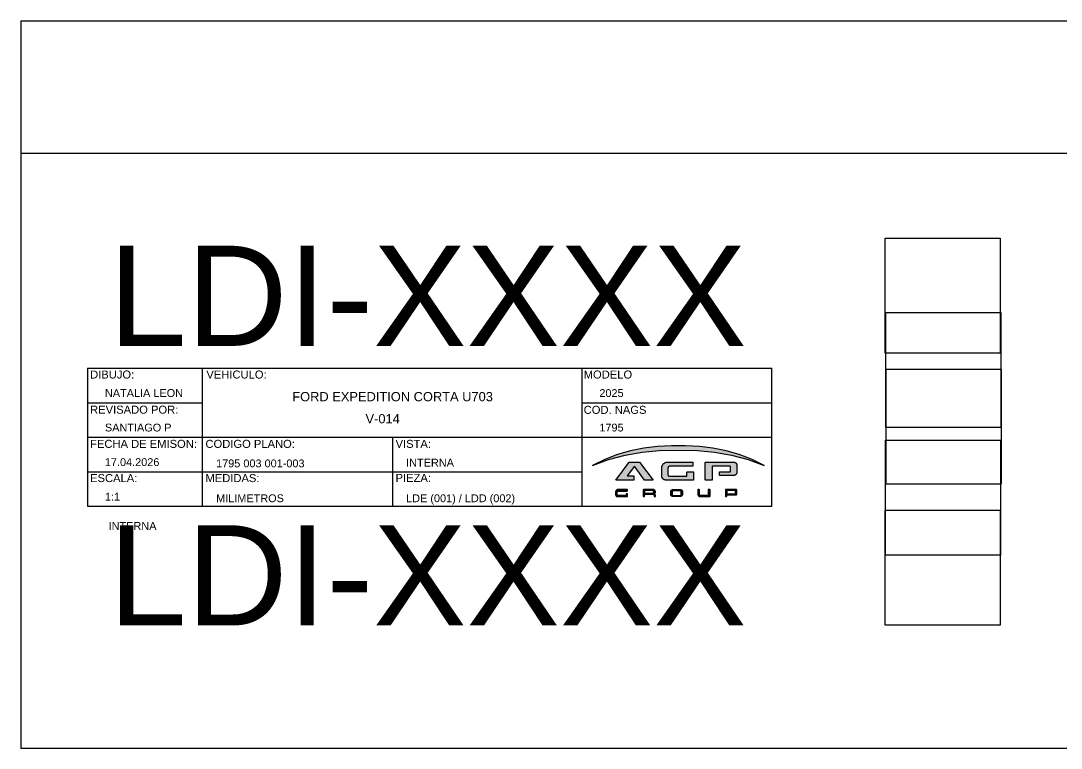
# Model space of a CAD drawing. Header units: millimetres. Extents: x -594 to -135, y 0 to 127.
# Drawn here: x -594 to -413.1, y 0 to 126.5 of the extents above; entities that cross this region are included whole.
import ezdxf

# ---------------------------------------------------------------- set-up
doc = ezdxf.new("R2010")
doc.units = ezdxf.units.MM
for name, color, linetype in [('CAJETIN 1', 7, 'Continuous'), ('CAJETIN 1$COD PLANO 1', 7, 'Continuous'), ('CAJETIN 1$DIBUJO 1', 7, 'Continuous'), ('CAJETIN 1$ESCALA 1', 7, 'Continuous'), ('CAJETIN 1$FECHA 1', 7, 'Continuous'), ('CAJETIN 1$MALLA 1', 7, 'Continuous'), ('CAJETIN 1$MEDIDAS 1', 7, 'Continuous'), ('CAJETIN 1$MODELO 1', 7, 'Continuous'), ('CAJETIN 1$NAGS 1', 7, 'Continuous'), ('CAJETIN 1$PIEZA 1', 7, 'Continuous'), ('CAJETIN 1$REVISADO 1', 7, 'Continuous'), ('CAJETIN 1$VEHICULO 1', 7, 'Continuous'), ('CAJETIN 1$VERSION 1', 7, 'Continuous'), ('CAJETIN 1$VISTA 1', 7, 'Continuous'), ('CAJETIN 1$VITRO 1', 7, 'Continuous'), ('contour', 7, 'Continuous'), ('Default', 7, 'Continuous'), ('PLANES', 7, 'Continuous')]:
    doc.layers.add(name, color=color, linetype=linetype)
for name, color, linetype, true_color in [('K', 5, 'Continuous', 0x0000ff), ('K2', 3, 'Continuous', 0x00ff00), ('K3', 1, 'Continuous', 0xff0000)]:
    doc.layers.add(name, color=color, linetype=linetype, true_color=true_color)
doc.styles.add('Default', font='arial.ttf')

# ---------------------------------------------------------------- blocks, each defined once
blk = doc.blocks.new('CAJETIN 03')
at = {"linetype": 'ByBlock', "lineweight": -2, "true_color": 0x00bfff}
blk.add_hatch(color=140, dxfattribs=at).paths.add_polyline_path([(176.31, 10.64), (173.13, 12.19), (169.82, 13.48), (166.41, 14.47), (162.94, 15.17), (159.41, 15.57), (155.77, 15.75), (152.11, 15.75), (148.47, 15.57), (144.94, 15.17), (141.46, 14.47), (138.06, 13.48), (134.75, 12.19), (131.57, 10.64), (135.77, 12.17), (140.1, 13.33), (144.5, 14.11), (148.96, 14.51), (153.94, 14.63), (158.92, 14.51), (163.38, 14.11), (167.78, 13.33), (172.11, 12.17)], flags=0)
at = {"linetype": 'ByBlock', "lineweight": -2, "true_color": 0x000019}
for points in [[(143.8, 11.52), (145.6, 9.18), (147.39, 6.83), (145.11, 6.83), (142.5, 10.45), (140.61, 7.89), (142.33, 7.89), (142.33, 6.83), (137.66, 6.83), (139.39, 9.18), (141.12, 11.52)], [(157.91, 6.9), (157.91, 6.89), (157.91, 6.89), (157.91, 6.88), (157.91, 6.88), (157.91, 6.87), (157.9, 6.87), (157.9, 6.86), (157.9, 6.86), (157.89, 6.85), (157.89, 6.85), (157.89, 6.85), (157.88, 6.84), (157.88, 6.84), (157.87, 6.84), (157.87, 6.84), (157.86, 6.83), (157.86, 6.83), (157.85, 6.83), (157.84, 6.83), (154.28, 6.83), (150.71, 6.83), (150.61, 6.84), (150.52, 6.85), (150.43, 6.87), (150.35, 6.89), (150.26, 6.92), (150.18, 6.97), (150.1, 7.01), (150.03, 7.06), (149.96, 7.12), (149.89, 7.19), (149.83, 7.26), (149.78, 7.33), (149.73, 7.41), (149.69, 7.49), (149.66, 7.58), (149.63, 7.67), (149.62, 7.76), (149.6, 7.85), (149.6, 7.94), (149.6, 9.97), (149.61, 10.1), (149.62, 10.23), (149.65, 10.35), (149.68, 10.47), (149.73, 10.59), (149.79, 10.71), (149.85, 10.82), (149.93, 10.92), (150.01, 11.02), (150.1, 11.11), (150.2, 11.19), (150.3, 11.27), (150.41, 11.33), (150.53, 11.39), (150.65, 11.44), (150.77, 11.47), (150.89, 11.5), (151.02, 11.51), (151.15, 11.52), (154.42, 11.52), (157.69, 11.52), (157.69, 11.52), (157.7, 11.52), (157.7, 11.52), (157.71, 11.52), (157.71, 11.51), (157.72, 11.51), (157.72, 11.51), (157.73, 11.51), (157.73, 11.5), (157.73, 11.5), (157.74, 11.49), (157.74, 11.49), (157.74, 11.48), (157.75, 11.48), (157.75, 11.47), (157.75, 11.47), (157.75, 11.46), (157.75, 11.46), (157.75, 11.45), (157.75, 10.47), (157.75, 10.47), (157.75, 10.46), (157.75, 10.46), (157.75, 10.45), (157.75, 10.45), (157.74, 10.44), (157.74, 10.44), (157.74, 10.43), (157.73, 10.43), (157.73, 10.42), (157.73, 10.42), (157.72, 10.42), (157.72, 10.41), (157.71, 10.41), (157.71, 10.41), (157.7, 10.41), (157.7, 10.41), (157.69, 10.41), (157.69, 10.41), (154.67, 10.41), (151.65, 10.41), (151.62, 10.4), (151.58, 10.4), (151.54, 10.39), (151.51, 10.38), (151.48, 10.37), (151.44, 10.35), (151.41, 10.33), (151.38, 10.31), (151.35, 10.29), (151.33, 10.26), (151.3, 10.24), (151.28, 10.21), (151.26, 10.17), (151.25, 10.14), (151.23, 10.11), (151.22, 10.07), (151.22, 10.04), (151.21, 10), (151.21, 9.96), (151.21, 8.27), (151.21, 8.23), (151.22, 8.19), (151.22, 8.16), (151.23, 8.12), (151.25, 8.09), (151.26, 8.06), (151.28, 8.02), (151.3, 7.99), (151.33, 7.97), (151.35, 7.94), (151.38, 7.92), (151.41, 7.9), (151.44, 7.88), (151.48, 7.86), (151.51, 7.85), (151.54, 7.84), (151.58, 7.83), (151.62, 7.83), (151.65, 7.82), (156.12, 7.82), (156.12, 7.82), (156.13, 7.82), (156.13, 7.83), (156.14, 7.83), (156.14, 7.83), (156.15, 7.83), (156.15, 7.83), (156.16, 7.84), (156.16, 7.84), (156.17, 7.85), (156.17, 7.85), (156.17, 7.85), (156.18, 7.86), (156.18, 7.86), (156.18, 7.87), (156.18, 7.87), (156.18, 7.88), (156.18, 7.88), (156.18, 7.89), (156.18, 8.89), (156.18, 8.9), (156.19, 8.9), (156.19, 8.91), (156.19, 8.91), (156.19, 8.92), (156.19, 8.92), (156.2, 8.93), (156.2, 8.93), (156.2, 8.94), (156.21, 8.94), (156.21, 8.94), (156.21, 8.95), (156.22, 8.95), (156.22, 8.95), (156.23, 8.96), (156.23, 8.96), (156.24, 8.96), (156.25, 8.96), (156.25, 8.96), (157.84, 8.96), (157.85, 8.96), (157.86, 8.96), (157.86, 8.96), (157.87, 8.96), (157.87, 8.95), (157.88, 8.95), (157.88, 8.95), (157.89, 8.94), (157.89, 8.94), (157.89, 8.94), (157.9, 8.93), (157.9, 8.93), (157.9, 8.92), (157.91, 8.92), (157.91, 8.91), (157.91, 8.91), (157.91, 8.9), (157.91, 8.9), (157.91, 8.89)], [(160.99, 11.52), (164.65, 11.52), (168.31, 11.52), (168.38, 11.52), (168.45, 11.51), (168.52, 11.49), (168.59, 11.47), (168.66, 11.44), (168.73, 11.41), (168.79, 11.38), (168.85, 11.33), (168.9, 11.29), (168.96, 11.23), (169, 11.18), (169.05, 11.12), (169.08, 11.06), (169.12, 10.99), (169.14, 10.92), (169.16, 10.85), (169.18, 10.78), (169.19, 10.71), (169.19, 10.63), (169.19, 8.91), (169.19, 8.84), (169.18, 8.77), (169.16, 8.7), (169.14, 8.63), (169.12, 8.56), (169.08, 8.49), (169.05, 8.43), (169, 8.37), (168.96, 8.31), (168.9, 8.26), (168.85, 8.22), (168.79, 8.17), (168.73, 8.14), (168.66, 8.1), (168.59, 8.08), (168.52, 8.06), (168.45, 8.04), (168.38, 8.03), (168.31, 8.03), (164.7, 8.03), (164.69, 8.03), (164.69, 8.03), (164.68, 8.03), (164.68, 8.03), (164.67, 8.03), (164.67, 8.04), (164.66, 8.04), (164.66, 8.04), (164.65, 8.05), (164.65, 8.05), (164.65, 8.05), (164.64, 8.06), (164.64, 8.06), (164.64, 8.07), (164.64, 8.07), (164.63, 8.08), (164.63, 8.08), (164.63, 8.09), (164.63, 8.1), (164.63, 8.91), (164.63, 8.92), (164.63, 8.92), (164.63, 8.93), (164.64, 8.93), (164.64, 8.94), (164.64, 8.94), (164.64, 8.95), (164.65, 8.95), (164.65, 8.96), (164.65, 8.96), (164.66, 8.96), (164.66, 8.97), (164.67, 8.97), (164.67, 8.97), (164.68, 8.98), (164.68, 8.98), (164.69, 8.98), (164.69, 8.98), (164.7, 8.98), (167.4, 8.98), (167.4, 8.98), (167.41, 8.98), (167.42, 8.98), (167.43, 8.98), (167.44, 8.99), (167.45, 8.99), (167.46, 9), (167.46, 9), (167.47, 9.01), (167.48, 9.01), (167.48, 9.02), (167.49, 9.03), (167.49, 9.04), (167.5, 9.05), (167.5, 9.05), (167.5, 9.06), (167.5, 9.07), (167.51, 9.08), (167.51, 9.09), (167.51, 10.3), (167.51, 10.31), (167.5, 10.32), (167.5, 10.33), (167.5, 10.34), (167.5, 10.34), (167.49, 10.35), (167.49, 10.36), (167.48, 10.37), (167.48, 10.37), (167.47, 10.38), (167.46, 10.39), (167.46, 10.39), (167.45, 10.4), (167.44, 10.4), (167.43, 10.4), (167.42, 10.41), (167.41, 10.41), (167.4, 10.41), (167.4, 10.41), (162.84, 10.41), (162.84, 10.41), (162.83, 10.41), (162.83, 10.41), (162.82, 10.41), (162.82, 10.4), (162.81, 10.4), (162.81, 10.4), (162.8, 10.4), (162.8, 10.39), (162.79, 10.39), (162.79, 10.38), (162.79, 10.38), (162.78, 10.38), (162.78, 10.37), (162.78, 10.37), (162.78, 10.36), (162.78, 10.35), (162.78, 10.35), (162.78, 10.34), (162.78, 6.9), (162.78, 6.89), (162.77, 6.89), (162.77, 6.88), (162.77, 6.88), (162.77, 6.87), (162.77, 6.87), (162.77, 6.86), (162.76, 6.86), (162.76, 6.85), (162.75, 6.85), (162.75, 6.85), (162.75, 6.84), (162.74, 6.84), (162.74, 6.84), (162.73, 6.84), (162.73, 6.83), (162.72, 6.83), (162.71, 6.83), (162.71, 6.83), (160.99, 6.83), (160.98, 6.83), (160.98, 6.83), (160.97, 6.83), (160.97, 6.84), (160.96, 6.84), (160.96, 6.84), (160.95, 6.84), (160.95, 6.85), (160.94, 6.85), (160.94, 6.85), (160.94, 6.86), (160.93, 6.86), (160.93, 6.87), (160.93, 6.87), (160.93, 6.88), (160.92, 6.88), (160.92, 6.89), (160.92, 6.89), (160.92, 6.9), (160.92, 11.45), (160.92, 11.46), (160.92, 11.46), (160.92, 11.47), (160.93, 11.47), (160.93, 11.48), (160.93, 11.48), (160.93, 11.49), (160.94, 11.49), (160.94, 11.5), (160.94, 11.5), (160.95, 11.51), (160.95, 11.51), (160.96, 11.51), (160.96, 11.51), (160.97, 11.52), (160.97, 11.52), (160.98, 11.52), (160.98, 11.52)]]:
    blk.add_hatch(color=178, dxfattribs=at).paths.add_polyline_path(points, flags=0)
at = {"linetype": 'ByBlock', "lineweight": -2, "true_color": 0x3f4040}
for points in [[(140.67, 4.03), (140.67, 4.29), (140.67, 4.3), (140.67, 4.3), (140.67, 4.31), (140.67, 4.31), (140.67, 4.32), (140.66, 4.32), (140.66, 4.33), (140.66, 4.33), (140.65, 4.34), (140.65, 4.34), (140.65, 4.35), (140.64, 4.35), (140.64, 4.35), (140.63, 4.35), (140.63, 4.36), (140.62, 4.36), (140.62, 4.36), (140.61, 4.36), (140.61, 4.36), (138.22, 4.36), (138.17, 4.36), (138.12, 4.35), (138.07, 4.34), (138.02, 4.33), (137.97, 4.31), (137.92, 4.28), (137.88, 4.26), (137.83, 4.23), (137.79, 4.19), (137.76, 4.16), (137.72, 4.12), (137.69, 4.07), (137.67, 4.03), (137.64, 3.98), (137.62, 3.93), (137.61, 3.88), (137.6, 3.83), (137.59, 3.78), (137.59, 3.73), (137.59, 2.99), (137.59, 2.95), (137.6, 2.92), (137.6, 2.88), (137.62, 2.84), (137.63, 2.81), (137.65, 2.77), (137.67, 2.74), (137.69, 2.71), (137.71, 2.68), (137.74, 2.65), (137.77, 2.63), (137.8, 2.61), (137.83, 2.59), (137.86, 2.57), (137.9, 2.56), (137.94, 2.55), (137.97, 2.54), (138.01, 2.53), (138.05, 2.53), (140.65, 2.53), (140.65, 2.53), (140.66, 2.53), (140.66, 2.54), (140.67, 2.54), (140.67, 2.54), (140.68, 2.54), (140.68, 2.54), (140.69, 2.55), (140.69, 2.55), (140.69, 2.55), (140.7, 2.56), (140.7, 2.56), (140.7, 2.57), (140.71, 2.57), (140.71, 2.58), (140.71, 2.58), (140.71, 2.59), (140.71, 2.59), (140.71, 2.6), (140.71, 3.14), (140.71, 3.14), (140.71, 3.15), (140.71, 3.15), (140.71, 3.16), (140.71, 3.16), (140.7, 3.17), (140.7, 3.17), (140.7, 3.18), (140.69, 3.18), (140.69, 3.19), (140.69, 3.19), (140.68, 3.19), (140.68, 3.2), (140.67, 3.2), (140.67, 3.2), (140.66, 3.2), (140.66, 3.2), (140.65, 3.2), (140.65, 3.2), (140.36, 3.2), (140.36, 3.2), (140.35, 3.2), (140.35, 3.2), (140.34, 3.2), (140.34, 3.2), (140.33, 3.2), (140.33, 3.19), (140.32, 3.19), (140.32, 3.19), (140.31, 3.18), (140.31, 3.18), (140.31, 3.17), (140.3, 3.17), (140.3, 3.16), (140.3, 3.16), (140.3, 3.15), (140.3, 3.15), (140.3, 3.14), (140.3, 3.14), (140.3, 2.88), (140.3, 2.88), (140.29, 2.87), (140.29, 2.87), (140.29, 2.86), (140.29, 2.86), (140.29, 2.85), (140.28, 2.85), (140.28, 2.84), (140.28, 2.84), (140.27, 2.84), (140.27, 2.83), (140.27, 2.83), (140.26, 2.83), (140.26, 2.82), (140.25, 2.82), (140.25, 2.82), (140.24, 2.82), (140.23, 2.82), (140.23, 2.82), (138.15, 2.82), (138.13, 2.82), (138.11, 2.82), (138.1, 2.82), (138.08, 2.83), (138.07, 2.83), (138.05, 2.84), (138.04, 2.85), (138.02, 2.86), (138.01, 2.87), (138, 2.88), (137.99, 2.89), (137.98, 2.91), (137.97, 2.92), (137.96, 2.94), (137.96, 2.95), (137.95, 2.97), (137.95, 2.98), (137.95, 3), (137.95, 3.02), (137.95, 3.77), (137.95, 3.78), (137.95, 3.8), (137.95, 3.81), (137.96, 3.83), (137.96, 3.85), (137.97, 3.86), (137.98, 3.87), (137.99, 3.89), (138, 3.9), (138.01, 3.91), (138.02, 3.92), (138.04, 3.93), (138.05, 3.94), (138.07, 3.95), (138.08, 3.95), (138.1, 3.96), (138.11, 3.96), (138.13, 3.96), (138.15, 3.96), (140.61, 3.96), (140.61, 3.97), (140.62, 3.97), (140.62, 3.97), (140.63, 3.97), (140.63, 3.97), (140.64, 3.97), (140.64, 3.98), (140.65, 3.98), (140.65, 3.98), (140.65, 3.99), (140.66, 3.99), (140.66, 4), (140.66, 4), (140.67, 4), (140.67, 4.01), (140.67, 4.02), (140.67, 4.02), (140.67, 4.03)], [(161.67, 2.9), (161.67, 2.89), (161.67, 2.89), (161.66, 2.88), (161.66, 2.88), (161.66, 2.87), (161.66, 2.87), (161.66, 2.86), (161.65, 2.86), (161.65, 2.85), (161.64, 2.85), (161.64, 2.84), (161.64, 2.84), (161.63, 2.84), (161.63, 2.84), (161.62, 2.83), (161.62, 2.83), (161.61, 2.83), (161.61, 2.83), (161.6, 2.83), (159.64, 2.83), (159.63, 2.83), (159.61, 2.83), (159.6, 2.84), (159.58, 2.84), (159.57, 2.85), (159.56, 2.85), (159.54, 2.86), (159.53, 2.87), (159.52, 2.88), (159.51, 2.89), (159.5, 2.9), (159.49, 2.91), (159.49, 2.92), (159.48, 2.94), (159.47, 2.95), (159.47, 2.96), (159.47, 2.98), (159.47, 2.99), (159.46, 3.01), (159.46, 4.29), (159.46, 4.3), (159.46, 4.3), (159.46, 4.31), (159.46, 4.31), (159.46, 4.32), (159.46, 4.32), (159.45, 4.33), (159.45, 4.33), (159.45, 4.34), (159.44, 4.34), (159.44, 4.35), (159.43, 4.35), (159.43, 4.35), (159.42, 4.35), (159.42, 4.36), (159.41, 4.36), (159.41, 4.36), (159.4, 4.36), (159.4, 4.36), (159.08, 4.36), (159.08, 4.36), (159.07, 4.36), (159.07, 4.36), (159.06, 4.36), (159.06, 4.35), (159.05, 4.35), (159.05, 4.35), (159.04, 4.35), (159.04, 4.34), (159.04, 4.34), (159.03, 4.33), (159.03, 4.33), (159.03, 4.32), (159.02, 4.32), (159.02, 4.31), (159.02, 4.31), (159.02, 4.3), (159.02, 4.3), (159.02, 4.29), (159.02, 3.12), (159.02, 3.07), (159.03, 3.02), (159.04, 2.98), (159.05, 2.93), (159.07, 2.88), (159.09, 2.84), (159.11, 2.8), (159.14, 2.76), (159.17, 2.72), (159.21, 2.69), (159.24, 2.66), (159.28, 2.63), (159.33, 2.6), (159.37, 2.58), (159.41, 2.57), (159.46, 2.55), (159.51, 2.54), (159.56, 2.54), (159.6, 2.53), (162.03, 2.53), (162.04, 2.53), (162.06, 2.54), (162.07, 2.54), (162.09, 2.54), (162.1, 2.55), (162.11, 2.55), (162.13, 2.56), (162.14, 2.57), (162.15, 2.58), (162.16, 2.59), (162.17, 2.6), (162.18, 2.61), (162.19, 2.63), (162.19, 2.64), (162.2, 2.65), (162.2, 2.67), (162.2, 2.68), (162.21, 2.7), (162.21, 2.71), (162.21, 4.29), (162.21, 4.3), (162.21, 4.3), (162.21, 4.31), (162.2, 4.31), (162.2, 4.32), (162.2, 4.32), (162.2, 4.33), (162.19, 4.33), (162.19, 4.34), (162.19, 4.34), (162.18, 4.35), (162.18, 4.35), (162.17, 4.35), (162.17, 4.35), (162.16, 4.36), (162.16, 4.36), (162.15, 4.36), (162.15, 4.36), (162.14, 4.36), (161.73, 4.36), (161.73, 4.36), (161.72, 4.36), (161.72, 4.36), (161.71, 4.36), (161.71, 4.35), (161.7, 4.35), (161.7, 4.35), (161.69, 4.35), (161.69, 4.34), (161.68, 4.34), (161.68, 4.33), (161.68, 4.33), (161.67, 4.32), (161.67, 4.32), (161.67, 4.31), (161.67, 4.31), (161.67, 4.3), (161.67, 4.3), (161.67, 4.29)]]:
    blk.add_hatch(color=250, dxfattribs=at).paths.add_polyline_path(points, flags=0)
h = blk.add_hatch(color=250, dxfattribs=at)
h.paths.add_polyline_path([(147.66, 3.32), (147.69, 3.32), (147.71, 3.32), (147.74, 3.33), (147.76, 3.34), (147.78, 3.35), (147.81, 3.37), (147.83, 3.38), (147.85, 3.4), (147.86, 3.42), (147.88, 3.43), (147.9, 3.46), (147.91, 3.48), (147.92, 3.5), (147.93, 3.53), (147.94, 3.55), (147.94, 3.58), (147.95, 3.6), (147.95, 3.63), (147.95, 3.74), (147.95, 3.8), (147.94, 3.85), (147.93, 3.9), (147.91, 3.94), (147.9, 3.99), (147.87, 4.04), (147.85, 4.08), (147.82, 4.12), (147.78, 4.16), (147.75, 4.2), (147.71, 4.23), (147.67, 4.26), (147.63, 4.29), (147.58, 4.31), (147.53, 4.33), (147.48, 4.34), (147.43, 4.35), (147.38, 4.36), (147.33, 4.36), (144.81, 4.36), (144.81, 4.36), (144.8, 4.36), (144.8, 4.36), (144.79, 4.36), (144.79, 4.35), (144.78, 4.35), (144.78, 4.35), (144.77, 4.35), (144.77, 4.34), (144.77, 4.34), (144.76, 4.33), (144.76, 4.33), (144.76, 4.32), (144.75, 4.32), (144.75, 4.31), (144.75, 4.31), (144.75, 4.3), (144.75, 4.3), (144.75, 4.29), (144.75, 2.6), (144.75, 2.59), (144.75, 2.59), (144.75, 2.58), (144.75, 2.58), (144.75, 2.57), (144.76, 2.57), (144.76, 2.56), (144.76, 2.56), (144.77, 2.55), (144.77, 2.55), (144.77, 2.55), (144.78, 2.54), (144.78, 2.54), (144.79, 2.54), (144.79, 2.54), (144.8, 2.54), (144.8, 2.53), (144.81, 2.53), (144.81, 2.53), (145.07, 2.53), (145.07, 2.53), (145.08, 2.53), (145.08, 2.54), (145.09, 2.54), (145.09, 2.54), (145.1, 2.54), (145.1, 2.54), (145.11, 2.55), (145.11, 2.55), (145.12, 2.55), (145.12, 2.56), (145.12, 2.56), (145.13, 2.57), (145.13, 2.57), (145.13, 2.58), (145.13, 2.58), (145.13, 2.59), (145.13, 2.59), (145.13, 2.6), (145.13, 3.11), (145.13, 3.11), (145.14, 3.12), (145.14, 3.12), (145.14, 3.13), (145.14, 3.13), (145.14, 3.14), (145.15, 3.14), (145.15, 3.15), (145.15, 3.15), (145.16, 3.15), (145.16, 3.16), (145.16, 3.16), (145.17, 3.16), (145.17, 3.17), (145.18, 3.17), (145.18, 3.17), (145.19, 3.17), (145.2, 3.17), (145.2, 3.17), (147.28, 3.17), (147.31, 3.17), (147.34, 3.17), (147.37, 3.16), (147.39, 3.15), (147.42, 3.14), (147.44, 3.13), (147.47, 3.12), (147.49, 3.1), (147.51, 3.08), (147.53, 3.06), (147.55, 3.04), (147.57, 3.02), (147.58, 2.99), (147.6, 2.97), (147.61, 2.94), (147.61, 2.91), (147.62, 2.89), (147.62, 2.86), (147.62, 2.83), (147.62, 2.53), (147.95, 2.53), (147.95, 2.91), (147.95, 2.95), (147.94, 2.98), (147.93, 3.01), (147.92, 3.05), (147.91, 3.08), (147.9, 3.11), (147.88, 3.14), (147.86, 3.17), (147.83, 3.19), (147.81, 3.22), (147.78, 3.24), (147.75, 3.26), (147.72, 3.28), (147.69, 3.29), (147.66, 3.3), (147.66, 3.3), (147.66, 3.3), (147.66, 3.3), (147.66, 3.3), (147.66, 3.3), (147.66, 3.3), (147.66, 3.3), (147.66, 3.31), (147.65, 3.31), (147.65, 3.31), (147.65, 3.31), (147.65, 3.31), (147.65, 3.31), (147.65, 3.31), (147.65, 3.31), (147.65, 3.31), (147.65, 3.31), (147.65, 3.31), (147.65, 3.31), (147.65, 3.31), (147.66, 3.31), (147.66, 3.31), (147.66, 3.31), (147.66, 3.31), (147.66, 3.31), (147.66, 3.31), (147.66, 3.31), (147.66, 3.31), (147.66, 3.31), (147.66, 3.32), (147.66, 3.32)], flags=0)
h.paths.add_polyline_path([(145.2, 4.07), (145.2, 4.07), (145.19, 4.07), (145.18, 4.07), (145.18, 4.07), (145.17, 4.07), (145.17, 4.06), (145.16, 4.06), (145.16, 4.06), (145.16, 4.05), (145.15, 4.05), (145.15, 4.05), (145.15, 4.04), (145.14, 4.04), (145.14, 4.03), (145.14, 4.03), (145.14, 4.02), (145.14, 4.02), (145.13, 4.01), (145.13, 4), (145.13, 3.5), (145.13, 3.49), (145.14, 3.49), (145.14, 3.48), (145.14, 3.48), (145.14, 3.47), (145.14, 3.47), (145.15, 3.46), (145.15, 3.46), (145.15, 3.45), (145.16, 3.45), (145.16, 3.45), (145.16, 3.44), (145.17, 3.44), (145.17, 3.44), (145.18, 3.44), (145.18, 3.44), (145.19, 3.43), (145.2, 3.43), (145.2, 3.43), (147.2, 3.43), (147.22, 3.43), (147.25, 3.44), (147.28, 3.44), (147.3, 3.45), (147.33, 3.46), (147.35, 3.47), (147.37, 3.49), (147.4, 3.5), (147.42, 3.52), (147.43, 3.54), (147.45, 3.56), (147.47, 3.58), (147.48, 3.61), (147.49, 3.63), (147.5, 3.66), (147.51, 3.68), (147.51, 3.71), (147.51, 3.74), (147.51, 3.77), (147.51, 3.79), (147.51, 3.82), (147.5, 3.85), (147.49, 3.87), (147.48, 3.9), (147.47, 3.92), (147.45, 3.94), (147.43, 3.96), (147.42, 3.98), (147.4, 4), (147.37, 4.02), (147.35, 4.03), (147.33, 4.04), (147.3, 4.05), (147.28, 4.06), (147.25, 4.07), (147.22, 4.07), (147.2, 4.07)], flags=0)
h = blk.add_hatch(color=250, dxfattribs=at)
h.paths.add_polyline_path([(154.42, 2.53), (152.52, 2.53), (152.47, 2.54), (152.42, 2.54), (152.38, 2.55), (152.33, 2.56), (152.29, 2.58), (152.24, 2.6), (152.2, 2.63), (152.16, 2.66), (152.13, 2.69), (152.09, 2.72), (152.06, 2.76), (152.03, 2.8), (152.01, 2.84), (151.99, 2.88), (151.97, 2.93), (151.96, 2.97), (151.95, 3.02), (151.94, 3.07), (151.94, 3.12), (151.94, 3.78), (151.94, 3.83), (151.95, 3.87), (151.96, 3.92), (151.97, 3.97), (151.99, 4.01), (152.01, 4.05), (152.03, 4.1), (152.06, 4.14), (152.09, 4.17), (152.13, 4.21), (152.16, 4.24), (152.2, 4.27), (152.24, 4.29), (152.29, 4.31), (152.33, 4.33), (152.38, 4.34), (152.42, 4.35), (152.47, 4.36), (152.52, 4.36), (154.42, 4.36), (154.47, 4.36), (154.52, 4.35), (154.56, 4.34), (154.61, 4.33), (154.65, 4.31), (154.7, 4.29), (154.74, 4.27), (154.78, 4.24), (154.82, 4.21), (154.85, 4.17), (154.88, 4.14), (154.91, 4.1), (154.93, 4.05), (154.95, 4.01), (154.97, 3.97), (154.99, 3.92), (154.99, 3.87), (155, 3.83), (155, 3.78), (155, 3.12), (155, 3.07), (154.99, 3.02), (154.99, 2.97), (154.97, 2.93), (154.95, 2.88), (154.93, 2.84), (154.91, 2.8), (154.88, 2.76), (154.85, 2.72), (154.82, 2.69), (154.78, 2.66), (154.74, 2.63), (154.7, 2.6), (154.65, 2.58), (154.61, 2.56), (154.56, 2.55), (154.52, 2.54), (154.47, 2.54)], flags=0)
h.paths.add_polyline_path([(152.5, 3.99), (152.49, 3.99), (152.47, 3.99), (152.46, 3.99), (152.45, 3.99), (152.43, 3.98), (152.42, 3.97), (152.41, 3.97), (152.39, 3.96), (152.38, 3.95), (152.37, 3.94), (152.36, 3.93), (152.36, 3.91), (152.35, 3.9), (152.34, 3.89), (152.34, 3.88), (152.33, 3.86), (152.33, 3.85), (152.33, 3.83), (152.33, 3.82), (152.33, 2.97), (152.33, 2.96), (152.33, 2.94), (152.33, 2.93), (152.34, 2.92), (152.34, 2.9), (152.35, 2.89), (152.36, 2.88), (152.36, 2.87), (152.37, 2.85), (152.38, 2.84), (152.39, 2.83), (152.41, 2.83), (152.42, 2.82), (152.43, 2.81), (152.45, 2.81), (152.46, 2.8), (152.47, 2.8), (152.49, 2.8), (152.5, 2.8), (154.46, 2.8), (154.47, 2.8), (154.49, 2.8), (154.5, 2.8), (154.52, 2.81), (154.53, 2.81), (154.54, 2.82), (154.56, 2.83), (154.57, 2.83), (154.58, 2.84), (154.59, 2.85), (154.6, 2.87), (154.61, 2.88), (154.62, 2.89), (154.62, 2.9), (154.63, 2.92), (154.63, 2.93), (154.63, 2.94), (154.64, 2.96), (154.64, 2.97), (154.64, 3.82), (154.64, 3.83), (154.63, 3.85), (154.63, 3.86), (154.63, 3.88), (154.62, 3.89), (154.62, 3.9), (154.61, 3.91), (154.6, 3.93), (154.59, 3.94), (154.58, 3.95), (154.57, 3.96), (154.56, 3.97), (154.54, 3.97), (154.53, 3.98), (154.52, 3.99), (154.5, 3.99), (154.49, 3.99), (154.47, 3.99), (154.46, 3.99)], flags=0)
h = blk.add_hatch(color=250, dxfattribs=at)
h.paths.add_polyline_path([(168.93, 4.36), (166.26, 4.36), (166.25, 4.36), (166.24, 4.36), (166.24, 4.36), (166.23, 4.36), (166.23, 4.35), (166.22, 4.35), (166.22, 4.35), (166.21, 4.35), (166.21, 4.34), (166.21, 4.34), (166.2, 4.33), (166.2, 4.33), (166.2, 4.32), (166.19, 4.32), (166.19, 4.31), (166.19, 4.31), (166.19, 4.3), (166.19, 4.3), (166.19, 4.29), (166.19, 2.6), (166.19, 2.59), (166.19, 2.59), (166.19, 2.58), (166.19, 2.58), (166.19, 2.57), (166.2, 2.57), (166.2, 2.56), (166.2, 2.56), (166.21, 2.55), (166.21, 2.55), (166.21, 2.55), (166.22, 2.54), (166.22, 2.54), (166.23, 2.54), (166.23, 2.54), (166.24, 2.54), (166.24, 2.53), (166.25, 2.53), (166.26, 2.53), (166.5, 2.53), (166.51, 2.53), (166.51, 2.53), (166.52, 2.54), (166.52, 2.54), (166.53, 2.54), (166.53, 2.54), (166.54, 2.54), (166.54, 2.55), (166.55, 2.55), (166.55, 2.55), (166.55, 2.56), (166.56, 2.56), (166.56, 2.57), (166.56, 2.57), (166.57, 2.58), (166.57, 2.58), (166.57, 2.59), (166.57, 2.59), (166.57, 2.6), (166.57, 2.95), (166.57, 2.96), (166.57, 2.96), (166.57, 2.97), (166.57, 2.98), (166.57, 2.98), (166.58, 2.99), (166.58, 2.99), (166.58, 2.99), (166.59, 3), (166.59, 3), (166.59, 3.01), (166.6, 3.01), (166.6, 3.01), (166.61, 3.01), (166.61, 3.02), (166.62, 3.02), (166.62, 3.02), (166.63, 3.02), (166.64, 3.02), (169.05, 3.02), (169.06, 3.02), (169.08, 3.02), (169.09, 3.02), (169.1, 3.03), (169.11, 3.03), (169.12, 3.04), (169.13, 3.04), (169.14, 3.05), (169.15, 3.06), (169.16, 3.07), (169.17, 3.08), (169.18, 3.09), (169.18, 3.1), (169.19, 3.11), (169.19, 3.12), (169.19, 3.13), (169.2, 3.14), (169.2, 3.15), (169.2, 3.17), (169.2, 4.09), (169.2, 4.12), (169.2, 4.14), (169.19, 4.16), (169.18, 4.18), (169.18, 4.2), (169.17, 4.22), (169.16, 4.24), (169.14, 4.26), (169.13, 4.27), (169.11, 4.29), (169.1, 4.3), (169.08, 4.32), (169.06, 4.33), (169.04, 4.34), (169.02, 4.35), (169, 4.35), (168.98, 4.36), (168.96, 4.36)], flags=0)
h.paths.add_polyline_path([(166.57, 3.28), (166.57, 3.27), (166.57, 3.27), (166.57, 3.26), (166.57, 3.25), (166.57, 3.25), (166.58, 3.24), (166.58, 3.24), (166.58, 3.24), (166.59, 3.23), (166.59, 3.23), (166.59, 3.22), (166.6, 3.22), (166.6, 3.22), (166.61, 3.22), (166.61, 3.21), (166.62, 3.21), (166.62, 3.21), (166.63, 3.21), (166.64, 3.21), (168.67, 3.21), (168.69, 3.21), (168.7, 3.21), (168.71, 3.21), (168.72, 3.22), (168.73, 3.22), (168.74, 3.23), (168.75, 3.23), (168.76, 3.24), (168.77, 3.25), (168.78, 3.26), (168.79, 3.27), (168.8, 3.28), (168.8, 3.29), (168.81, 3.3), (168.81, 3.31), (168.82, 3.32), (168.82, 3.33), (168.82, 3.34), (168.82, 3.36), (168.82, 3.94), (168.82, 3.95), (168.82, 3.96), (168.82, 3.97), (168.81, 3.98), (168.81, 4), (168.8, 4.01), (168.8, 4.02), (168.79, 4.03), (168.78, 4.04), (168.77, 4.04), (168.76, 4.05), (168.75, 4.06), (168.74, 4.07), (168.73, 4.07), (168.72, 4.08), (168.71, 4.08), (168.7, 4.08), (168.68, 4.08), (168.67, 4.08), (166.63, 4.06), (166.63, 4.06), (166.62, 4.06), (166.62, 4.06), (166.61, 4.05), (166.61, 4.05), (166.6, 4.05), (166.6, 4.05), (166.59, 4.04), (166.59, 4.04), (166.58, 4.03), (166.58, 4.03), (166.58, 4.02), (166.57, 4.02), (166.57, 4.01), (166.57, 4.01), (166.57, 4), (166.57, 4), (166.57, 3.99)], flags=0)
at = {"color": 140, "linetype": 'ByBlock', "lineweight": -2, "true_color": 0x00bfff}
blk.add_lwpolyline([(176.31, 10.64), (173.13, 12.19), (169.82, 13.48), (166.41, 14.47), (162.94, 15.17), (159.41, 15.57), (155.77, 15.75), (152.11, 15.75), (148.47, 15.57), (144.94, 15.17), (141.46, 14.47), (138.06, 13.48), (134.75, 12.19), (131.57, 10.64), (135.77, 12.17), (140.1, 13.33), (144.5, 14.11), (148.96, 14.51), (153.94, 14.63), (158.92, 14.51), (163.38, 14.11), (167.78, 13.33), (172.11, 12.17)], close=True, dxfattribs=at)
at = {"color": 178, "linetype": 'ByBlock', "lineweight": -2, "true_color": 0x000019}
for points in [[(143.8, 11.52), (147.39, 6.83), (145.11, 6.83), (142.5, 10.45), (140.61, 7.89), (142.33, 7.89), (142.33, 6.83), (137.66, 6.83), (141.12, 11.52)], [(157.91, 6.9), (157.84, 6.83), (150.71, 6.83), (150.61, 6.84), (150.52, 6.85), (150.43, 6.87), (150.35, 6.89), (150.26, 6.92), (150.18, 6.97), (150.1, 7.01), (150.03, 7.06), (149.96, 7.12), (149.89, 7.19), (149.83, 7.26), (149.78, 7.33), (149.73, 7.41), (149.69, 7.49), (149.66, 7.58), (149.63, 7.67), (149.62, 7.76), (149.6, 7.85), (149.6, 7.94), (149.6, 9.97), (149.61, 10.1), (149.62, 10.23), (149.65, 10.35), (149.68, 10.47), (149.73, 10.59), (149.79, 10.71), (149.85, 10.82), (149.93, 10.92), (150.01, 11.02), (150.1, 11.11), (150.2, 11.19), (150.3, 11.27), (150.41, 11.33), (150.53, 11.39), (150.65, 11.44), (150.77, 11.47), (150.89, 11.5), (151.02, 11.51), (151.15, 11.52), (157.69, 11.52), (157.75, 11.45), (157.75, 10.47), (157.69, 10.41), (151.65, 10.41), (151.62, 10.4), (151.58, 10.4), (151.54, 10.39), (151.51, 10.38), (151.48, 10.37), (151.44, 10.35), (151.41, 10.33), (151.38, 10.31), (151.35, 10.29), (151.33, 10.26), (151.3, 10.24), (151.28, 10.21), (151.26, 10.17), (151.25, 10.14), (151.23, 10.11), (151.22, 10.07), (151.22, 10.04), (151.21, 10), (151.21, 9.96), (151.21, 8.27), (151.21, 8.23), (151.22, 8.19), (151.22, 8.16), (151.23, 8.12), (151.25, 8.09), (151.26, 8.06), (151.28, 8.02), (151.3, 7.99), (151.33, 7.97), (151.35, 7.94), (151.38, 7.92), (151.41, 7.9), (151.44, 7.88), (151.48, 7.86), (151.51, 7.85), (151.54, 7.84), (151.58, 7.83), (151.62, 7.83), (151.65, 7.82), (156.12, 7.82), (156.18, 7.89), (156.18, 8.89), (156.25, 8.96), (157.84, 8.96), (157.91, 8.89)], [(160.99, 11.52), (168.31, 11.52), (168.38, 11.52), (168.45, 11.51), (168.52, 11.49), (168.59, 11.47), (168.66, 11.44), (168.73, 11.41), (168.79, 11.38), (168.85, 11.33), (168.9, 11.29), (168.96, 11.23), (169, 11.18), (169.05, 11.12), (169.08, 11.06), (169.12, 10.99), (169.14, 10.92), (169.16, 10.85), (169.18, 10.78), (169.19, 10.71), (169.19, 10.63), (169.19, 8.91), (169.19, 8.84), (169.18, 8.77), (169.16, 8.7), (169.14, 8.63), (169.12, 8.56), (169.08, 8.49), (169.05, 8.43), (169, 8.37), (168.96, 8.31), (168.9, 8.26), (168.85, 8.22), (168.79, 8.17), (168.73, 8.14), (168.66, 8.1), (168.59, 8.08), (168.52, 8.06), (168.45, 8.04), (168.38, 8.03), (168.31, 8.03), (164.7, 8.03), (164.63, 8.1), (164.63, 8.91), (164.7, 8.98), (167.4, 8.98), (167.51, 9.09), (167.51, 10.3), (167.4, 10.41), (162.84, 10.41), (162.78, 10.34), (162.78, 6.9), (162.71, 6.83), (160.99, 6.83), (160.92, 6.9), (160.92, 11.45)]]:
    blk.add_lwpolyline(points, close=True, dxfattribs=at)
at = {"color": 250, "linetype": 'ByBlock', "lineweight": -2, "true_color": 0x3f4040}
for points in [[(140.67, 4.03), (140.67, 4.29), (140.61, 4.36), (138.22, 4.36), (138.17, 4.36), (138.12, 4.35), (138.07, 4.34), (138.02, 4.33), (137.97, 4.31), (137.92, 4.28), (137.88, 4.26), (137.83, 4.23), (137.79, 4.19), (137.76, 4.16), (137.72, 4.12), (137.69, 4.07), (137.67, 4.03), (137.64, 3.98), (137.62, 3.93), (137.61, 3.88), (137.6, 3.83), (137.59, 3.78), (137.59, 3.73), (137.59, 2.99), (137.59, 2.95), (137.6, 2.92), (137.6, 2.88), (137.62, 2.84), (137.63, 2.81), (137.65, 2.77), (137.67, 2.74), (137.69, 2.71), (137.71, 2.68), (137.74, 2.65), (137.77, 2.63), (137.8, 2.61), (137.83, 2.59), (137.86, 2.57), (137.9, 2.56), (137.94, 2.55), (137.97, 2.54), (138.01, 2.53), (138.05, 2.53), (140.65, 2.53), (140.71, 2.6), (140.71, 3.14), (140.65, 3.2), (140.36, 3.2), (140.3, 3.14), (140.3, 2.88), (140.23, 2.82), (138.15, 2.82), (138.13, 2.82), (138.11, 2.82), (138.1, 2.82), (138.08, 2.83), (138.07, 2.83), (138.05, 2.84), (138.04, 2.85), (138.02, 2.86), (138.01, 2.87), (138, 2.88), (137.99, 2.89), (137.98, 2.91), (137.97, 2.92), (137.96, 2.94), (137.96, 2.95), (137.95, 2.97), (137.95, 2.98), (137.95, 3), (137.95, 3.02), (137.95, 3.77), (137.95, 3.78), (137.95, 3.8), (137.95, 3.81), (137.96, 3.83), (137.96, 3.85), (137.97, 3.86), (137.98, 3.87), (137.99, 3.89), (138, 3.9), (138.01, 3.91), (138.02, 3.92), (138.04, 3.93), (138.05, 3.94), (138.07, 3.95), (138.08, 3.95), (138.1, 3.96), (138.11, 3.96), (138.13, 3.96), (138.15, 3.96), (140.61, 3.96)], [(147.66, 3.32), (147.69, 3.32), (147.71, 3.32), (147.74, 3.33), (147.76, 3.34), (147.78, 3.35), (147.81, 3.37), (147.83, 3.38), (147.85, 3.4), (147.86, 3.42), (147.88, 3.43), (147.9, 3.46), (147.91, 3.48), (147.92, 3.5), (147.93, 3.53), (147.94, 3.55), (147.94, 3.58), (147.95, 3.6), (147.95, 3.63), (147.95, 3.74), (147.95, 3.8), (147.94, 3.85), (147.93, 3.9), (147.91, 3.94), (147.9, 3.99), (147.87, 4.04), (147.85, 4.08), (147.82, 4.12), (147.78, 4.16), (147.75, 4.2), (147.71, 4.23), (147.67, 4.26), (147.63, 4.29), (147.58, 4.31), (147.53, 4.33), (147.48, 4.34), (147.43, 4.35), (147.38, 4.36), (147.33, 4.36), (144.81, 4.36), (144.75, 4.29), (144.75, 2.6), (144.81, 2.53), (145.07, 2.53), (145.13, 2.6), (145.13, 3.11), (145.2, 3.17), (147.28, 3.17), (147.31, 3.17), (147.34, 3.17), (147.37, 3.16), (147.39, 3.15), (147.42, 3.14), (147.44, 3.13), (147.47, 3.12), (147.49, 3.1), (147.51, 3.08), (147.53, 3.06), (147.55, 3.04), (147.57, 3.02), (147.58, 2.99), (147.6, 2.97), (147.61, 2.94), (147.61, 2.91), (147.62, 2.89), (147.62, 2.86), (147.62, 2.83), (147.62, 2.53), (147.95, 2.53), (147.95, 2.91), (147.95, 2.95), (147.94, 2.98), (147.93, 3.01), (147.92, 3.05), (147.91, 3.08), (147.9, 3.11), (147.88, 3.14), (147.86, 3.17), (147.83, 3.19), (147.81, 3.22), (147.78, 3.24), (147.75, 3.26), (147.72, 3.28), (147.69, 3.29), (147.66, 3.3), (147.66, 3.3), (147.66, 3.3), (147.66, 3.3), (147.66, 3.3), (147.66, 3.3), (147.66, 3.3), (147.66, 3.3), (147.66, 3.31), (147.65, 3.31), (147.65, 3.31), (147.65, 3.31), (147.65, 3.31), (147.65, 3.31), (147.65, 3.31), (147.65, 3.31), (147.65, 3.31), (147.65, 3.31), (147.65, 3.31), (147.65, 3.31), (147.65, 3.31), (147.66, 3.31), (147.66, 3.31), (147.66, 3.31), (147.66, 3.31), (147.66, 3.31), (147.66, 3.31), (147.66, 3.31), (147.66, 3.31), (147.66, 3.31), (147.66, 3.32), (147.66, 3.32)], [(145.2, 4.07), (145.13, 4), (145.13, 3.5), (145.2, 3.43), (147.2, 3.43), (147.22, 3.43), (147.25, 3.44), (147.28, 3.44), (147.3, 3.45), (147.33, 3.46), (147.35, 3.47), (147.37, 3.49), (147.4, 3.5), (147.42, 3.52), (147.43, 3.54), (147.45, 3.56), (147.47, 3.58), (147.48, 3.61), (147.49, 3.63), (147.5, 3.66), (147.51, 3.68), (147.51, 3.71), (147.51, 3.74), (147.51, 3.77), (147.51, 3.79), (147.51, 3.82), (147.5, 3.85), (147.49, 3.87), (147.48, 3.9), (147.47, 3.92), (147.45, 3.94), (147.43, 3.96), (147.42, 3.98), (147.4, 4), (147.37, 4.02), (147.35, 4.03), (147.33, 4.04), (147.3, 4.05), (147.28, 4.06), (147.25, 4.07), (147.22, 4.07), (147.2, 4.07)], [(154.42, 2.53), (152.52, 2.53), (152.47, 2.54), (152.42, 2.54), (152.38, 2.55), (152.33, 2.56), (152.29, 2.58), (152.24, 2.6), (152.2, 2.63), (152.16, 2.66), (152.13, 2.69), (152.09, 2.72), (152.06, 2.76), (152.03, 2.8), (152.01, 2.84), (151.99, 2.88), (151.97, 2.93), (151.96, 2.97), (151.95, 3.02), (151.94, 3.07), (151.94, 3.12), (151.94, 3.78), (151.94, 3.83), (151.95, 3.87), (151.96, 3.92), (151.97, 3.97), (151.99, 4.01), (152.01, 4.05), (152.03, 4.1), (152.06, 4.14), (152.09, 4.17), (152.13, 4.21), (152.16, 4.24), (152.2, 4.27), (152.24, 4.29), (152.29, 4.31), (152.33, 4.33), (152.38, 4.34), (152.42, 4.35), (152.47, 4.36), (152.52, 4.36), (154.42, 4.36), (154.47, 4.36), (154.52, 4.35), (154.56, 4.34), (154.61, 4.33), (154.65, 4.31), (154.7, 4.29), (154.74, 4.27), (154.78, 4.24), (154.82, 4.21), (154.85, 4.17), (154.88, 4.14), (154.91, 4.1), (154.93, 4.05), (154.95, 4.01), (154.97, 3.97), (154.99, 3.92), (154.99, 3.87), (155, 3.83), (155, 3.78), (155, 3.12), (155, 3.07), (154.99, 3.02), (154.99, 2.97), (154.97, 2.93), (154.95, 2.88), (154.93, 2.84), (154.91, 2.8), (154.88, 2.76), (154.85, 2.72), (154.82, 2.69), (154.78, 2.66), (154.74, 2.63), (154.7, 2.6), (154.65, 2.58), (154.61, 2.56), (154.56, 2.55), (154.52, 2.54), (154.47, 2.54)], [(152.5, 3.99), (152.49, 3.99), (152.47, 3.99), (152.46, 3.99), (152.45, 3.99), (152.43, 3.98), (152.42, 3.97), (152.41, 3.97), (152.39, 3.96), (152.38, 3.95), (152.37, 3.94), (152.36, 3.93), (152.36, 3.91), (152.35, 3.9), (152.34, 3.89), (152.34, 3.88), (152.33, 3.86), (152.33, 3.85), (152.33, 3.83), (152.33, 3.82), (152.33, 2.97), (152.33, 2.96), (152.33, 2.94), (152.33, 2.93), (152.34, 2.92), (152.34, 2.9), (152.35, 2.89), (152.36, 2.88), (152.36, 2.87), (152.37, 2.85), (152.38, 2.84), (152.39, 2.83), (152.41, 2.83), (152.42, 2.82), (152.43, 2.81), (152.45, 2.81), (152.46, 2.8), (152.47, 2.8), (152.49, 2.8), (152.5, 2.8), (154.46, 2.8), (154.47, 2.8), (154.49, 2.8), (154.5, 2.8), (154.52, 2.81), (154.53, 2.81), (154.54, 2.82), (154.56, 2.83), (154.57, 2.83), (154.58, 2.84), (154.59, 2.85), (154.6, 2.87), (154.61, 2.88), (154.62, 2.89), (154.62, 2.9), (154.63, 2.92), (154.63, 2.93), (154.63, 2.94), (154.64, 2.96), (154.64, 2.97), (154.64, 3.82), (154.64, 3.83), (154.63, 3.85), (154.63, 3.86), (154.63, 3.88), (154.62, 3.89), (154.62, 3.9), (154.61, 3.91), (154.6, 3.93), (154.59, 3.94), (154.58, 3.95), (154.57, 3.96), (154.56, 3.97), (154.54, 3.97), (154.53, 3.98), (154.52, 3.99), (154.5, 3.99), (154.49, 3.99), (154.47, 3.99), (154.46, 3.99)], [(161.67, 2.9), (161.6, 2.83), (159.64, 2.83), (159.63, 2.83), (159.61, 2.83), (159.6, 2.84), (159.58, 2.84), (159.57, 2.85), (159.56, 2.85), (159.54, 2.86), (159.53, 2.87), (159.52, 2.88), (159.51, 2.89), (159.5, 2.9), (159.49, 2.91), (159.49, 2.92), (159.48, 2.94), (159.47, 2.95), (159.47, 2.96), (159.47, 2.98), (159.47, 2.99), (159.46, 3.01), (159.46, 4.29), (159.4, 4.36), (159.08, 4.36), (159.02, 4.29), (159.02, 3.12), (159.02, 3.07), (159.03, 3.02), (159.04, 2.98), (159.05, 2.93), (159.07, 2.88), (159.09, 2.84), (159.11, 2.8), (159.14, 2.76), (159.17, 2.72), (159.21, 2.69), (159.24, 2.66), (159.28, 2.63), (159.33, 2.6), (159.37, 2.58), (159.41, 2.57), (159.46, 2.55), (159.51, 2.54), (159.56, 2.54), (159.6, 2.53), (162.03, 2.53), (162.04, 2.53), (162.06, 2.54), (162.07, 2.54), (162.09, 2.54), (162.1, 2.55), (162.11, 2.55), (162.13, 2.56), (162.14, 2.57), (162.15, 2.58), (162.16, 2.59), (162.17, 2.6), (162.18, 2.61), (162.19, 2.63), (162.19, 2.64), (162.2, 2.65), (162.2, 2.67), (162.2, 2.68), (162.21, 2.7), (162.21, 2.71), (162.21, 4.29), (162.14, 4.36), (161.73, 4.36), (161.67, 4.29)], [(168.93, 4.36), (166.26, 4.36), (166.19, 4.29), (166.19, 2.6), (166.26, 2.53), (166.5, 2.53), (166.57, 2.6), (166.57, 2.95), (166.64, 3.02), (169.05, 3.02), (169.2, 3.17), (169.2, 4.09), (169.2, 4.12), (169.2, 4.14), (169.19, 4.16), (169.18, 4.18), (169.18, 4.2), (169.17, 4.22), (169.16, 4.24), (169.14, 4.26), (169.13, 4.27), (169.11, 4.29), (169.1, 4.3), (169.08, 4.32), (169.06, 4.33), (169.04, 4.34), (169.02, 4.35), (169, 4.35), (168.98, 4.36), (168.96, 4.36)], [(166.57, 3.28), (166.64, 3.21), (168.67, 3.21), (168.82, 3.36), (168.82, 3.94), (168.67, 4.08), (166.63, 4.06), (166.57, 3.99)]]:
    blk.add_lwpolyline(points, close=True, dxfattribs=at)
at = {"layer": 'Default'}
for points in [[(0, 35.96), (178.29, 35.96)], [(0, 35.96), (0, 0)], [(29.97, 0), (29.97, 35.96)], [(128.85, 0), (128.85, 35.96)], [(178.29, 0), (178.29, 35.96)], [(0, 26.97), (29.97, 26.97)], [(128.85, 26.97), (178.29, 26.97)], [(0, 17.98), (178.29, 17.98)], [(79.41, 17.98), (79.41, 0)], [(0, 8.99), (128.85, 8.99)], [(0, 0), (178.29, 0)]]:
    blk.add_lwpolyline(points, dxfattribs=at)
at = {"layer": 'Default', "attachment_point": 1, "style": 'Default'}
for s, insert, char_height, width in [('DIBUJO:', (0.64, 35.38), 2.085, 26.5649), ('VEHICULO:', (30.94, 35.38), 2.085, 34.9514), ('MODELO', (129.27, 35.38), 2.085, 29.0582), ('REVISADO POR:', (0.64, 26.22), 2.0853, 49.4805), ('COD. NAGS', (129.27, 26.17), 2.085, 36.4474), ('FECHA DE EMISON:', (0.64, 17.31), 2.0853, 59.1364), ('CODIGO PLANO:', (30.7, 17.31), 2.0853, 50.0925), ('VISTA:', (80.24, 17.31), 2.085, 22.0543), ('ESCALA:', (0.64, 8.39), 2.085, 28.1969), ('MEDIDAS:', (30.7, 8.39), 2.085, 31.7328), ('PIEZA:', (80.24, 8.43), 2.085, 22.0543)]:
    blk.add_mtext(s, dxfattribs=dict(at, insert=insert, char_height=char_height, width=width))

msp = doc.modelspace()

# ---------------------------------------------------------------- linework, layer by layer
at = {"ltscale": 0.5}
for points in [[(-594.04, 126.52), (-134.59, 126.52)], [(-594.04, 126.52), (-594.04, 0)], [(-594.04, 103.52), (-134.59, 103.52)], [(-594.04, 0), (-134.59, 0)]]:
    msp.add_lwpolyline(points, dxfattribs=at)
at = {"layer": 'CAJETIN 1'}
for points in [[(-582.41, 66.08), (-582.41, 42.08)], [(-582.41, 60.08), (-562.41, 60.08)], [(-582.41, 54.08), (-562.41, 54.08)], [(-579.41, 48.08), (-562.41, 48.08)], [(-582.41, 42.08), (-562.41, 42.08)]]:
    msp.add_lwpolyline(points, dxfattribs=at)
at = {"layer": 'contour', "color": 6, "true_color": 0xff00ff}
msp.add_lwpolyline([(-443.71, 88.74), (-423.71, 88.74), (-423.71, 68.74), (-443.71, 68.74)], close=True, dxfattribs=at)
at = {"layer": 'K'}
msp.add_lwpolyline([(-443.63, 53.58), (-423.63, 53.58), (-423.63, 33.58), (-443.63, 33.58)], close=True, dxfattribs=at)
at = {"layer": 'K2'}
msp.add_lwpolyline([(-443.52, 65.94), (-423.52, 65.94), (-423.52, 45.94), (-443.52, 45.94)], close=True, dxfattribs=at)
at = {"layer": 'K3'}
msp.add_lwpolyline([(-443.72, 41.4), (-423.72, 41.4), (-423.72, 21.4), (-443.72, 21.4)], close=True, dxfattribs=at)
at = {"layer": 'PLANES'}
msp.add_lwpolyline([(-443.59, 75.78), (-423.59, 75.78), (-423.59, 55.78), (-443.59, 55.78)], close=True, dxfattribs=at)

# ---------------------------------------------------------------- block references
at = {"layer": 'CAJETIN 1', "xscale": 0.6674377190114626, "yscale": 0.6674377190114626, "zscale": 0.6674377190114626}
msp.add_blockref('CAJETIN 03', (-582.41, 42.08), dxfattribs=at)

# ---------------------------------------------------------------- texts
at = {"layer": 'CAJETIN 1$COD PLANO 1', "insert": (-560.07, 50.22), "char_height": 1.3567, "width": 33.1212, "attachment_point": 1, "style": 'Default'}
msp.add_mtext('1795 003 001-003', dxfattribs=at)
at = {"layer": 'CAJETIN 1$DIBUJO 1', "insert": (-579.41, 62.45), "char_height": 1.3567, "width": 29.464, "attachment_point": 1, "style": 'Default'}
msp.add_mtext('NATALIA LEON', dxfattribs=at)
at = {"layer": 'CAJETIN 1$ESCALA 1', "insert": (-579.41, 44.43), "char_height": 1.357, "width": 7.2701, "attachment_point": 1, "style": 'Default'}
msp.add_mtext('1:1', dxfattribs=at)
at = {"layer": 'CAJETIN 1$FECHA 1', "insert": (-579.42, 50.44), "char_height": 1.357, "width": 21.3975, "attachment_point": 1, "style": 'Default'}
msp.add_mtext('17.04.2026', dxfattribs=at)
at = {"layer": 'CAJETIN 1$MALLA 1', "insert": (-578.76, 87.41), "char_height": 17.431, "width": 255.7883, "attachment_point": 1, "style": 'Default'}
msp.add_mtext('LDI-XXXX', dxfattribs=at)
at = {"layer": 'CAJETIN 1$MEDIDAS 1', "insert": (-560.07, 44.15), "char_height": 1.357, "width": 25.9985, "attachment_point": 1, "style": 'Default'}
msp.add_mtext('MILIMETROS', dxfattribs=at)
at = {"layer": 'CAJETIN 1$MODELO 1', "insert": (-493.41, 62.45), "char_height": 1.357, "width": 10.9568, "attachment_point": 1, "style": 'Default'}
msp.add_mtext('2025', dxfattribs=at)
at = {"layer": 'CAJETIN 1$NAGS 1', "insert": (-493.41, 56.45), "char_height": 1.357, "width": 10.9568, "attachment_point": 1, "style": 'Default'}
msp.add_mtext('1795', dxfattribs=at)
at = {"layer": 'CAJETIN 1$PIEZA 1', "insert": (-527.02, 44.15), "char_height": 1.3567, "width": 40.2881, "attachment_point": 1, "style": 'Default'}
msp.add_mtext('LDE (001) / LDD (002)', dxfattribs=at)
at = {"layer": 'CAJETIN 1$REVISADO 1', "insert": (-579.41, 56.45), "char_height": 1.357, "width": 25.6298, "attachment_point": 1, "style": 'Default'}
msp.add_mtext('SANTIAGO P', dxfattribs=at)
at = {"layer": 'CAJETIN 1$VEHICULO 1', "insert": (-546.82, 61.95), "char_height": 1.6, "width": 72.5043, "attachment_point": 1, "style": 'Default'}
msp.add_mtext('FORD EXPEDITION CORTA U703', dxfattribs=at)
at = {"layer": 'CAJETIN 1$VERSION 1', "insert": (-534.08, 58.11), "char_height": 1.6, "width": 14.8522, "attachment_point": 1, "style": 'Default'}
msp.add_mtext('V-014', dxfattribs=at)
at = {"layer": 'CAJETIN 1$VISTA 1', "char_height": 1.357, "width": 19.3035, "attachment_point": 1, "style": 'Default'}
for insert in [(-527.02, 50.35), (-578.76, 39.33)]:
    msp.add_mtext('INTERNA', dxfattribs=dict(at, insert=insert))
at = {"layer": 'CAJETIN 1$VITRO 1', "insert": (-578.76, 38.79), "char_height": 17.431, "width": 255.7883, "attachment_point": 1, "style": 'Default'}
msp.add_mtext('LDI-XXXX', dxfattribs=at)

doc.saveas('drawing.dxf')
